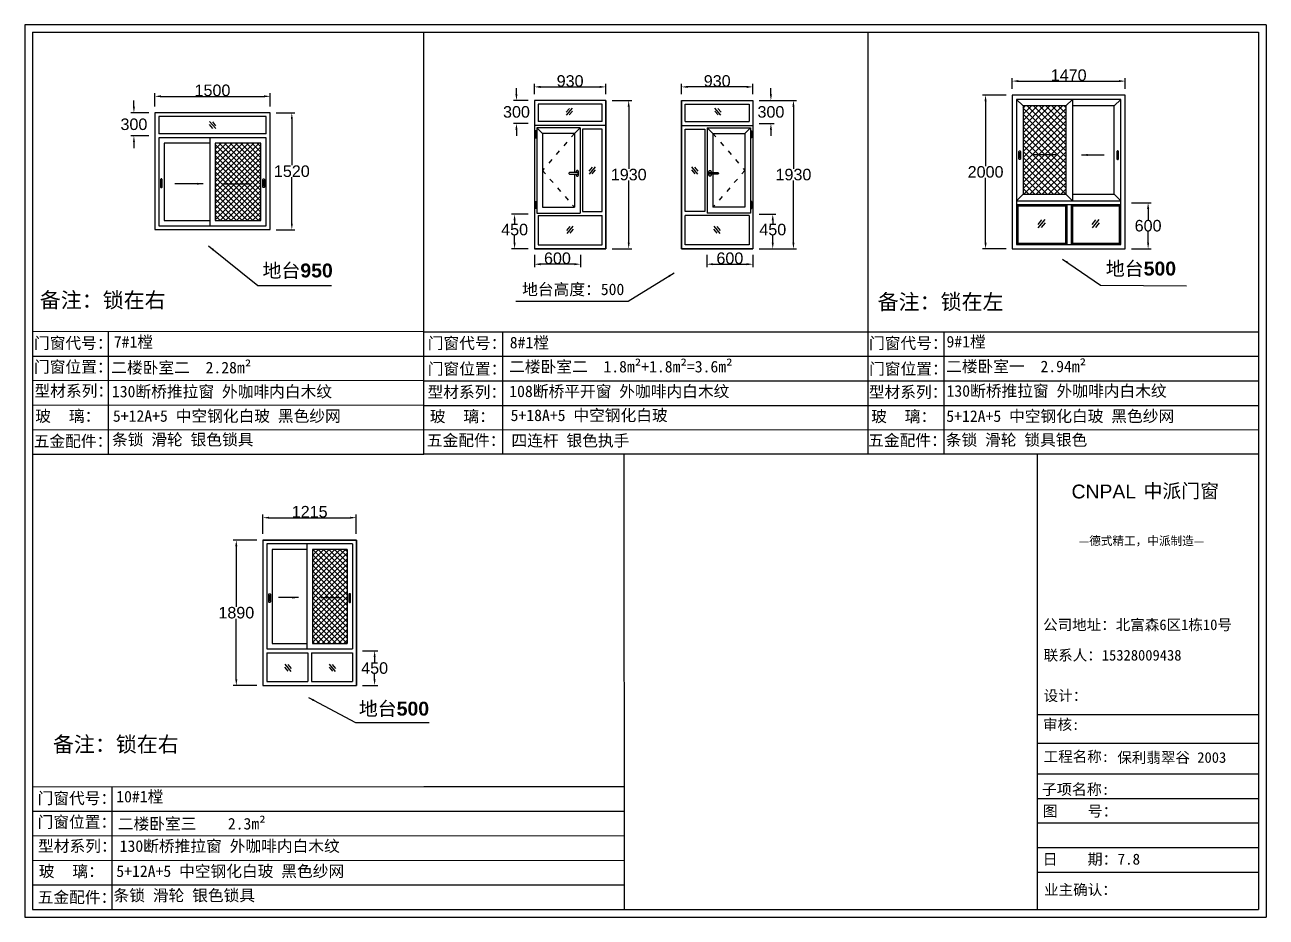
# Model space of a CAD drawing. Header units: inches. Extents: x -138455 to 599497, y -747149 to 13167.
# Drawn here: x 77636 to 93783, y -107202 to -95598 of the extents above; entities that cross this region are included whole.
import ezdxf

# ---------------------------------------------------------------- set-up
doc = ezdxf.new("R2010")
doc.units = ezdxf.units.IN
doc.header["$MEASUREMENT"] = 0
doc.header["$PDMODE"] = 35
doc.header["$PDSIZE"] = -3
doc.linetypes.add('ACAD_ISO03W100', pattern=[30, 12, -18])
doc.layers.add('0 @ 1', color=7, linetype='Continuous')
doc.styles.add('Annotative', font='arialbd.ttf')
doc.styles.add('MtXpl_', font='')
doc.styles.get("Standard").update_dxf_attribs({"font": 'arial.ttf'})
doc.styles.get('MtXpl_').set_extended_font_data('SimSun')
doc.dimstyles.get("Standard").update_dxf_attribs({"dimtxt": 80, "dimasz": 70, "dimexe": 40, "dimexo": 80, "dimgap": 0, "dimtad": 1, "dimtih": 1, "dimtoh": 1, "dimdec": 0, "dimzin": 0, "dimdsep": 46, "dimtxsty": 'Standard', "dimcen": 0.09, "dimadec": 0, "dimazin": 0, "dimtfac": 1, "dimtdec": 0, "dimtofl": 0, "dimtmove": 0, "dimatfit": 3, "dimfxl": 0, "dimtolj": 1, "dimtzin": 0, "dimarcsym": 0})

# ---------------------------------------------------------------- blocks, each defined once
blk = doc.blocks.new('123z')
at = {"color": 0}
for points in [[(94078, 52755), (94078, 52755, 0.414214), (94088, 52765), (94088, 52845, 0.414214), (94078, 52855), (94078, 52855, 0.414214), (94068, 52845), (94068, 52765, 0.414214)], [(94078, 52775), (94078, 52775, 0.414214), (94083, 52780), (94083, 52830, 0.414214), (94078, 52835), (94078, 52835, 0.414214), (94073, 52830), (94073, 52780, 0.414214)]]:
    blk.add_lwpolyline(points, format="xyb", close=True, dxfattribs=at)
blk = doc.blocks.new('123as')
at = {"color": 0}
for p, q in [((90189, 51387), (90252, 51462)), ((90194, 51330), (90312, 51470)), ((90251, 51335), (90314, 51410))]:
    blk.add_line(p, q, dxfattribs=at)
blk = doc.blocks.new('*D1114')
at = {"color": 0, "lineweight": -2, "transparency": 16777216}
for p, q in [((79327, -96662), (79327, -96488)), ((79407, -96528), (80747, -96528)), ((80827, -96662), (80827, -96488))]:
    blk.add_line(p, q, dxfattribs=at)
at = {"color": 0, "transparency": 16777216}
for points in [[(79407, -96514), (79407, -96541), (79327, -96528)], [(80747, -96514), (80747, -96541), (80827, -96528)]]:
    blk.add_solid(points, dxfattribs=at)
at = {"layer": 'Defpoints', "color": 0, "transparency": 16777216}
for p in [(80827, -96528), (79327, -96742), (80827, -96742)]:
    blk.add_point(p, dxfattribs=at)
at = {"color": 0, "transparency": 16777216, "insert": (80077, -96451), "char_height": 150, "attachment_point": 5}
blk.add_mtext('\\A1;1500', dxfattribs=at)
blk = doc.blocks.new('*D1115')
at = {"color": 0, "lineweight": -2, "transparency": 16777216}
for p, q in [((80907, -96742), (81149, -96742)), ((81109, -96822), (81109, -97425)), ((81109, -98182), (81109, -97578)), ((80907, -98262), (81149, -98262))]:
    blk.add_line(p, q, dxfattribs=at)
at = {"color": 0, "transparency": 16777216}
for points in [[(81096, -96822), (81122, -96822), (81109, -96742)], [(81096, -98182), (81122, -98182), (81109, -98262)]]:
    blk.add_solid(points, dxfattribs=at)
at = {"layer": 'Defpoints', "color": 0, "transparency": 16777216}
for p in [(80827, -96742), (80827, -98262), (81109, -98262)]:
    blk.add_point(p, dxfattribs=at)
at = {"color": 0, "transparency": 16777216, "insert": (81109, -97502), "char_height": 150, "attachment_point": 5}
blk.add_mtext('\\A1;1520', dxfattribs=at)
blk = doc.blocks.new('*D1106')
at = {"color": 0, "lineweight": -2, "transparency": 16777216}
for p, q in [((79055, -96662), (79055, -96582)), ((79247, -96742), (79015, -96742)), ((79247, -97042), (79015, -97042)), ((79055, -97122), (79055, -97202))]:
    blk.add_line(p, q, dxfattribs=at)
at = {"color": 0, "transparency": 16777216}
for points in [[(79042, -96662), (79068, -96662), (79055, -96742)], [(79042, -97122), (79068, -97122), (79055, -97042)]]:
    blk.add_solid(points, dxfattribs=at)
at = {"layer": 'Defpoints', "color": 0, "transparency": 16777216}
for p in [(79055, -96742), (79327, -96742), (79327, -97042)]:
    blk.add_point(p, dxfattribs=at)
at = {"color": 0, "transparency": 16777216, "insert": (79055, -96892), "char_height": 150, "attachment_point": 5}
blk.add_mtext('\\A1;300', dxfattribs=at)
blk = doc.blocks.new('*D1116')
at = {"color": 0, "lineweight": -2, "transparency": 16777216}
for p, q in [((92029, -97911), (92287, -97911)), ((92247, -97991), (92247, -98135)), ((92247, -98431), (92247, -98288)), ((92029, -98511), (92287, -98511))]:
    blk.add_line(p, q, dxfattribs=at)
at = {"color": 0, "transparency": 16777216}
for points in [[(92234, -97991), (92261, -97991), (92247, -97911)], [(92234, -98431), (92261, -98431), (92247, -98511)]]:
    blk.add_solid(points, dxfattribs=at)
at = {"layer": 'Defpoints', "color": 0, "transparency": 16777216}
for p in [(91949, -97911), (91949, -98511), (92247, -98511)]:
    blk.add_point(p, dxfattribs=at)
at = {"color": 0, "transparency": 16777216, "insert": (92247, -98211), "char_height": 150, "attachment_point": 5}
blk.add_mtext('\\A1;600', dxfattribs=at)
blk = doc.blocks.new('*D1117')
at = {"color": 0, "lineweight": -2, "transparency": 16777216}
for p, q in [((90479, -96431), (90479, -96290)), ((90559, -96330), (91869, -96330)), ((91949, -96431), (91949, -96290))]:
    blk.add_line(p, q, dxfattribs=at)
at = {"color": 0, "transparency": 16777216}
for points in [[(90559, -96316), (90559, -96343), (90479, -96330)], [(91869, -96316), (91869, -96343), (91949, -96330)]]:
    blk.add_solid(points, dxfattribs=at)
at = {"layer": 'Defpoints', "color": 0, "transparency": 16777216}
for p in [(91949, -96330), (90479, -96511), (91949, -96511)]:
    blk.add_point(p, dxfattribs=at)
at = {"color": 0, "transparency": 16777216, "insert": (91214, -96253), "char_height": 150, "attachment_point": 5}
blk.add_mtext('\\A1;1470', dxfattribs=at)
blk = doc.blocks.new('*D1118')
at = {"color": 0, "lineweight": -2, "transparency": 16777216}
for p, q in [((90399, -96511), (90093, -96511)), ((90133, -96591), (90133, -97435)), ((90133, -98431), (90133, -97588)), ((90399, -98511), (90093, -98511))]:
    blk.add_line(p, q, dxfattribs=at)
at = {"color": 0, "transparency": 16777216}
for points in [[(90119, -96591), (90146, -96591), (90133, -96511)], [(90119, -98431), (90146, -98431), (90133, -98511)]]:
    blk.add_solid(points, dxfattribs=at)
at = {"layer": 'Defpoints', "color": 0, "transparency": 16777216}
for p in [(90479, -96511), (90133, -98511), (90479, -98511)]:
    blk.add_point(p, dxfattribs=at)
at = {"color": 0, "transparency": 16777216, "insert": (90133, -97511), "char_height": 150, "attachment_point": 5}
blk.add_mtext('\\A1;2000', dxfattribs=at)
blk = doc.blocks.new('dzcs')
blk.add_lwpolyline([(142096, -3328), (142196, -3328, 0.414214), (142206, -3318), (142206, -3318, 0.414214), (142196, -3308), (142096, -3308, 0.414214), (142086, -3318), (142086, -3318, 0.414214)], format="xyb", close=True)
blk.add_lwpolyline([(142182, -3328), (142182, -3342, 0.414214), (142196, -3355), (142196, -3355, 0.414214), (142209, -3342), (142209, -3294, 0.414214), (142196, -3280), (142196, -3280, 0.414214), (142182, -3294), (142182, -3308)], format="xyb")
blk = doc.blocks.new('*D1107')
at = {"color": 0, "lineweight": -2, "transparency": 16777216}
for p, q in [((84264, -98591), (84264, -98751)), ((84864, -98591), (84864, -98751)), ((84784, -98711), (84344, -98711))]:
    blk.add_line(p, q, dxfattribs=at)
at = {"color": 0, "transparency": 16777216}
for points in [[(84344, -98697), (84344, -98724), (84264, -98711)], [(84784, -98697), (84784, -98724), (84864, -98711)]]:
    blk.add_solid(points, dxfattribs=at)
at = {"layer": 'Defpoints', "color": 0, "transparency": 16777216}
for p in [(84264, -98511), (84864, -98511), (84264, -98711)]:
    blk.add_point(p, dxfattribs=at)
at = {"color": 0, "transparency": 16777216, "insert": (84564, -98634), "char_height": 150, "attachment_point": 5}
blk.add_mtext('\\A1;600', dxfattribs=at)
blk = doc.blocks.new('23zdsa')
for p, q in [((141281, -2940), (141266, -2940)), ((141266, -2940), (141266, -3030)), ((141281, -2960), (141266, -2960)), ((141281, -2965), (141266, -2965)), ((141266, -3005), (141281, -3005)), ((141266, -3010), (141281, -3010)), ((141266, -3030), (141281, -3030)), ((141281, -3030), (141281, -2940))]:
    blk.add_line(p, q)
blk = doc.blocks.new('*D1108')
at = {"color": 0, "lineweight": -2, "transparency": 16777216}
for p, q in [((84184, -98061), (83967, -98061)), ((84007, -98141), (84007, -98184)), ((84007, -98431), (84007, -98337)), ((84184, -98511), (83967, -98511))]:
    blk.add_line(p, q, dxfattribs=at)
at = {"color": 0, "transparency": 16777216}
for points in [[(83993, -98141), (84020, -98141), (84007, -98061)], [(83993, -98431), (84020, -98431), (84007, -98511)]]:
    blk.add_solid(points, dxfattribs=at)
at = {"layer": 'Defpoints', "color": 0, "transparency": 16777216}
for p in [(84264, -98061), (84007, -98511), (84264, -98511)]:
    blk.add_point(p, dxfattribs=at)
at = {"color": 0, "transparency": 16777216, "insert": (84007, -98261), "char_height": 150, "attachment_point": 5}
blk.add_mtext('\\A1;450', dxfattribs=at)
blk = doc.blocks.new('*D1119')
at = {"color": 0, "lineweight": -2, "transparency": 16777216}
for p, q in [((85274, -96581), (85531, -96581)), ((85491, -96661), (85491, -97469)), ((85491, -98431), (85491, -97622)), ((85274, -98511), (85531, -98511))]:
    blk.add_line(p, q, dxfattribs=at)
at = {"color": 0, "transparency": 16777216}
for points in [[(85478, -96661), (85504, -96661), (85491, -96581)], [(85478, -98431), (85504, -98431), (85491, -98511)]]:
    blk.add_solid(points, dxfattribs=at)
at = {"layer": 'Defpoints', "color": 0, "transparency": 16777216}
for p in [(85194, -96581), (85194, -98511), (85491, -98511)]:
    blk.add_point(p, dxfattribs=at)
at = {"color": 0, "transparency": 16777216, "insert": (85491, -97546), "char_height": 150, "attachment_point": 5}
blk.add_mtext('\\A1;1930', dxfattribs=at)
blk = doc.blocks.new('*D1120')
at = {"color": 0, "lineweight": -2, "transparency": 16777216}
for p, q in [((84264, -96501), (84264, -96365)), ((85194, -96501), (85194, -96365)), ((84344, -96405), (85114, -96405))]:
    blk.add_line(p, q, dxfattribs=at)
at = {"color": 0, "transparency": 16777216}
for points in [[(84344, -96392), (84344, -96419), (84264, -96405)], [(85114, -96392), (85114, -96419), (85194, -96405)]]:
    blk.add_solid(points, dxfattribs=at)
at = {"layer": 'Defpoints', "color": 0, "transparency": 16777216}
for p in [(85194, -96405), (84264, -96581), (85194, -96581)]:
    blk.add_point(p, dxfattribs=at)
at = {"color": 0, "transparency": 16777216, "insert": (84729, -96329), "char_height": 150, "attachment_point": 5}
blk.add_mtext('\\A1;930', dxfattribs=at)
blk = doc.blocks.new('*D1109')
at = {"color": 0, "lineweight": -2, "transparency": 16777216}
for p, q in [((84031, -96501), (84031, -96421)), ((84184, -96581), (83991, -96581)), ((84184, -96881), (83991, -96881)), ((84031, -96961), (84031, -97041))]:
    blk.add_line(p, q, dxfattribs=at)
at = {"color": 0, "transparency": 16777216}
for points in [[(84017, -96501), (84044, -96501), (84031, -96581)], [(84017, -96961), (84044, -96961), (84031, -96881)]]:
    blk.add_solid(points, dxfattribs=at)
at = {"layer": 'Defpoints', "color": 0, "transparency": 16777216}
for p in [(84264, -96581), (84031, -96881), (84264, -96881)]:
    blk.add_point(p, dxfattribs=at)
at = {"color": 0, "transparency": 16777216, "insert": (84031, -96731), "char_height": 150, "attachment_point": 5}
blk.add_mtext('\\A1;300', dxfattribs=at)
blk = doc.blocks.new('*D1110')
at = {"color": 0, "lineweight": -2, "transparency": 16777216}
for p, q in [((86507, -98591), (86507, -98751)), ((87107, -98591), (87107, -98751)), ((86587, -98711), (87027, -98711))]:
    blk.add_line(p, q, dxfattribs=at)
at = {"color": 0, "transparency": 16777216}
for points in [[(86587, -98697), (86587, -98724), (86507, -98711)], [(87027, -98697), (87027, -98724), (87107, -98711)]]:
    blk.add_solid(points, dxfattribs=at)
at = {"layer": 'Defpoints', "color": 0, "transparency": 16777216}
for p in [(86507, -98511), (87107, -98511), (87107, -98711)]:
    blk.add_point(p, dxfattribs=at)
at = {"color": 0, "transparency": 16777216, "insert": (86807, -98634), "char_height": 150, "attachment_point": 5}
blk.add_mtext('\\A1;600', dxfattribs=at)
blk = doc.blocks.new('*D1111')
at = {"color": 0, "lineweight": -2, "transparency": 16777216}
for p, q in [((87187, -98061), (87405, -98061)), ((87365, -98141), (87365, -98184)), ((87365, -98431), (87365, -98337)), ((87187, -98511), (87405, -98511))]:
    blk.add_line(p, q, dxfattribs=at)
at = {"color": 0, "transparency": 16777216}
for points in [[(87351, -98141), (87378, -98141), (87365, -98061)], [(87351, -98431), (87378, -98431), (87365, -98511)]]:
    blk.add_solid(points, dxfattribs=at)
at = {"layer": 'Defpoints', "color": 0, "transparency": 16777216}
for p in [(87107, -98061), (87107, -98511), (87365, -98511)]:
    blk.add_point(p, dxfattribs=at)
at = {"color": 0, "transparency": 16777216, "insert": (87365, -98261), "char_height": 150, "attachment_point": 5}
blk.add_mtext('\\A1;450', dxfattribs=at)
blk = doc.blocks.new('*D1112')
at = {"color": 0, "lineweight": -2, "transparency": 16777216}
for p, q in [((87187, -96581), (87674, -96581)), ((87634, -96661), (87634, -97469)), ((87634, -98431), (87634, -97622)), ((87187, -98511), (87674, -98511))]:
    blk.add_line(p, q, dxfattribs=at)
at = {"color": 0, "transparency": 16777216}
for points in [[(87620, -96661), (87647, -96661), (87634, -96581)], [(87620, -98431), (87647, -98431), (87634, -98511)]]:
    blk.add_solid(points, dxfattribs=at)
at = {"layer": 'Defpoints', "color": 0, "transparency": 16777216}
for p in [(87107, -96581), (87107, -98511), (87634, -98511)]:
    blk.add_point(p, dxfattribs=at)
at = {"color": 0, "transparency": 16777216, "insert": (87634, -97546), "char_height": 150, "attachment_point": 5}
blk.add_mtext('\\A1;1930', dxfattribs=at)
blk = doc.blocks.new('*D1121')
at = {"color": 0, "lineweight": -2, "transparency": 16777216}
for p, q in [((86177, -96501), (86177, -96365)), ((87107, -96501), (87107, -96365)), ((87027, -96405), (86257, -96405))]:
    blk.add_line(p, q, dxfattribs=at)
at = {"color": 0, "transparency": 16777216}
for points in [[(86257, -96392), (86257, -96419), (86177, -96405)], [(87027, -96392), (87027, -96419), (87107, -96405)]]:
    blk.add_solid(points, dxfattribs=at)
at = {"layer": 'Defpoints', "color": 0, "transparency": 16777216}
for p in [(86177, -96405), (86177, -96581), (87107, -96581)]:
    blk.add_point(p, dxfattribs=at)
at = {"color": 0, "transparency": 16777216, "insert": (86642, -96329), "char_height": 150, "attachment_point": 5}
blk.add_mtext('\\A1;930', dxfattribs=at)
blk = doc.blocks.new('*D1113')
at = {"color": 0, "lineweight": -2, "transparency": 16777216}
for p, q in [((87341, -96501), (87341, -96421)), ((87187, -96581), (87381, -96581)), ((87187, -96881), (87381, -96881)), ((87341, -96961), (87341, -97041))]:
    blk.add_line(p, q, dxfattribs=at)
at = {"color": 0, "transparency": 16777216}
for points in [[(87327, -96501), (87354, -96501), (87341, -96581)], [(87327, -96961), (87354, -96961), (87341, -96881)]]:
    blk.add_solid(points, dxfattribs=at)
at = {"layer": 'Defpoints', "color": 0, "transparency": 16777216}
for p in [(87107, -96581), (87107, -96881), (87341, -96881)]:
    blk.add_point(p, dxfattribs=at)
at = {"color": 0, "transparency": 16777216, "insert": (87341, -96731), "char_height": 150, "attachment_point": 5}
blk.add_mtext('\\A1;300', dxfattribs=at)
blk = doc.blocks.new('*D1122')
at = {"color": 0, "lineweight": -2, "transparency": 16777216}
for p, q in [((80733, -102218), (80733, -101967)), ((80813, -102007), (81868, -102007)), ((81948, -102218), (81948, -101967))]:
    blk.add_line(p, q, dxfattribs=at)
at = {"color": 0, "transparency": 16777216}
for points in [[(80813, -101994), (80813, -102020), (80733, -102007)], [(81868, -101994), (81868, -102020), (81948, -102007)]]:
    blk.add_solid(points, dxfattribs=at)
at = {"layer": 'Defpoints', "color": 0, "transparency": 16777216}
for p in [(81948, -102007), (80733, -102298), (81948, -102298)]:
    blk.add_point(p, dxfattribs=at)
at = {"color": 0, "transparency": 16777216, "insert": (81341, -101930), "char_height": 150, "attachment_point": 5}
blk.add_mtext('\\A1;1215', dxfattribs=at)
blk = doc.blocks.new('*D1123')
at = {"color": 0, "lineweight": -2, "transparency": 16777216}
for p, q in [((80653, -102298), (80347, -102298)), ((80387, -102378), (80387, -103167)), ((80387, -104108), (80387, -103320)), ((80653, -104188), (80347, -104188))]:
    blk.add_line(p, q, dxfattribs=at)
at = {"color": 0, "transparency": 16777216}
for points in [[(80373, -102378), (80400, -102378), (80387, -102298)], [(80373, -104108), (80400, -104108), (80387, -104188)]]:
    blk.add_solid(points, dxfattribs=at)
at = {"layer": 'Defpoints', "color": 0, "transparency": 16777216}
for p in [(80733, -102298), (80387, -104188), (80733, -104188)]:
    blk.add_point(p, dxfattribs=at)
at = {"color": 0, "transparency": 16777216, "insert": (80387, -103243), "char_height": 150, "attachment_point": 5}
blk.add_mtext('\\A1;1890', dxfattribs=at)
blk = doc.blocks.new('*D1124')
at = {"color": 0, "lineweight": -2, "transparency": 16777216}
for p, q in [((82028, -103738), (82226, -103738)), ((82186, -103818), (82186, -103887)), ((82186, -104108), (82186, -104040)), ((82028, -104188), (82226, -104188))]:
    blk.add_line(p, q, dxfattribs=at)
at = {"color": 0, "transparency": 16777216}
for points in [[(82173, -103818), (82199, -103818), (82186, -103738)], [(82173, -104108), (82199, -104108), (82186, -104188)]]:
    blk.add_solid(points, dxfattribs=at)
at = {"layer": 'Defpoints', "color": 0, "transparency": 16777216}
for p in [(81948, -103738), (81948, -104188), (82186, -104188)]:
    blk.add_point(p, dxfattribs=at)
at = {"color": 0, "transparency": 16777216, "insert": (82186, -103963), "char_height": 150, "attachment_point": 5}
blk.add_mtext('\\A1;450', dxfattribs=at)

msp = doc.modelspace()

# ---------------------------------------------------------------- hatches: boundary and pattern name
h = msp.add_hatch()
h.set_pattern_fill('ANSI37', color=256, scale=455.384615)
h.set_pattern_definition([(45, (-96463.95, -76797.176), (-40.250694, 40.250694), []), (135, (-96463.95, -76797.176), (-40.250694, -40.250694), [])])
h.paths.add_polyline_path([(91176.4, -96653.4), (90621.4, -96653.4), (90621.4, -97800.7), (91176.4, -97800.7)])
h = msp.add_hatch()
h.set_pattern_fill('ANSI37', color=256, scale=400)
h.set_pattern_definition([(45, (-80442.31, 4426.025), (-35.355339, 35.355339), []), (135, (-80442.31, 4426.025), (-35.355339, -35.355339), [])])
h.paths.add_polyline_path([(80112.1, -97136.5), (80707.1, -97136.5), (80707.1, -98141.5), (80112.1, -98141.5)])
h = msp.add_hatch()
h.set_pattern_fill('ANSI37', color=256, scale=400)
h.set_pattern_definition([(45, (-76514.6, -1445.893), (-35.355339, 35.355339), []), (135, (-76514.6, -1445.893), (-35.355339, -35.355339), [])])
h.paths.add_polyline_path([(81375.8, -103643.5), (81828.3, -103643.5), (81828.3, -102418.5), (81375.8, -102418.5)])

# ---------------------------------------------------------------- linework, layer by layer
for p, q in [((77636, -95598.1), (77636, -107201.5)), ((93782.8, -95598.1), (77636, -95598.1)), ((77734.6, -95694.8), (93683.2, -95695)), ((77734.6, -95694.8), (77734.9, -101182.3)), ((82826, -101180.9), (82826.2, -95694.8)), ((88605.9, -101181.4), (88606.1, -95694.9)), ((93683.2, -95695), (93683.2, -107100.4)), ((93782.8, -95598.1), (93782.8, -107200.4)), ((91949.1, -96511.1), (90479.1, -96511.1)), ((90479.1, -96511.1), (90479.1, -98511.1)), ((91949.1, -98511.1), (91949.1, -96511.1)), ((85194, -96580.8), (84264, -96580.8)), ((84264, -96580.8), (84264, -98510.8)), ((85144, -96630.8), (84314, -96630.8)), ((84314, -96630.8), (84314, -96855.8)), ((85144, -96855.8), (85144, -96630.8)), ((85194, -98510.8), (85194, -96580.8)), ((85194, -96580.8), (85194, -98510.8)), ((86177.1, -98510.8), (86177.1, -96580.8)), ((86177.1, -96580.8), (87107.1, -96580.8)), ((86177.1, -96580.8), (86177.1, -98510.8)), ((86227.1, -96855.8), (86227.1, -96630.8)), ((86227.1, -96630.8), (87057.1, -96630.8)), ((87057.1, -96630.8), (87057.1, -96855.8)), ((87107.1, -96580.8), (87107.1, -98510.8)), ((91892.2, -96568), (90536, -96568)), ((90536, -96568), (90536, -98454.2)), ((90621.4, -96653.4), (90536, -96568)), ((91176.4, -96653.4), (90621.4, -96653.4)), ((90621.4, -96653.4), (90621.4, -97800.7)), ((91176.4, -96653.4), (91261.8, -96568)), ((91176.4, -96653.4), (91176.4, -97800.7)), ((91261.8, -96568), (91261.8, -97886.1)), ((91806.8, -96653.4), (91261.8, -96653.4)), ((91806.8, -96653.4), (91892.2, -96568)), ((91806.8, -97800.7), (91806.8, -96653.4)), ((91892.2, -98454.2), (91892.2, -96568)), ((80827.1, -96741.5), (79327.1, -96741.5)), ((79327.1, -96741.5), (79327.1, -98261.5)), ((80827.1, -98261.5), (80827.1, -96741.5)), ((85144, -96855.8), (84314, -96855.8)), ((86227.1, -96855.8), (87057.1, -96855.8)), ((80777.1, -97016.5), (79377.1, -97016.5)), ((85194, -96905.8), (84264, -96905.8)), ((84859, -96935.8), (84294, -96935.8)), ((84294, -96935.8), (84294, -98045.8)), ((84784, -97010.8), (84369, -97010.8)), ((84369, -97010.8), (84369, -97970.8)), ((84784, -97010.8), (84859, -96935.8)), ((84784, -97010.8), (84784, -97519)), ((84859, -96935.8), (84859, -98045.8)), ((85144, -96955.8), (84889, -96955.8)), ((84889, -96955.8), (84889, -98025.8)), ((85144, -98025.8), (85144, -96955.8)), ((86177.1, -96905.8), (87107.1, -96905.8)), ((86227.1, -98025.8), (86227.1, -96955.8)), ((86227.1, -96955.8), (86482.1, -96955.8)), ((86482.1, -96955.8), (86482.1, -98025.8)), ((86512.1, -96935.8), (87077.1, -96935.8)), ((86512.1, -96935.8), (86512.1, -98045.8)), ((86587.1, -97010.8), (86512.1, -96935.8)), ((86587.1, -97010.8), (87002.1, -97010.8)), ((86587.1, -97010.8), (86587.1, -97519)), ((87002.1, -97010.8), (87002.1, -97970.8)), ((87077.1, -96935.8), (87077.1, -98045.8)), ((80777.1, -97066.5), (79377.1, -97066.5)), ((80042.1, -97136.5), (79447.1, -97136.5)), ((79447.1, -97136.5), (79447.1, -98141.5)), ((80042.1, -97066.5), (80042.1, -98211.5)), ((80112.1, -97136.5), (80112.1, -98141.5)), ((80707.1, -97136.5), (80112.1, -97136.5)), ((80707.1, -98141.5), (80707.1, -97136.5)), ((84784, -97539), (84784, -97970.8)), ((86587.1, -97539), (86587.1, -97970.8)), ((90536, -97886.1), (90621.4, -97800.7)), ((90621.4, -97800.7), (91176.4, -97800.7)), ((91176.4, -97800.7), (91261.8, -97886.1)), ((91261.8, -97800.7), (91806.8, -97800.7)), ((91806.8, -97800.7), (91892.2, -97886.1)), ((91892.2, -97911.1), (91892.2, -97848.8)), ((84369, -97970.8), (84784, -97970.8)), ((87002.1, -97970.8), (86587.1, -97970.8)), ((90536, -97886.1), (91892.2, -97886.1)), ((90536, -97886.1), (91892.2, -97886.1)), ((90536, -97936.1), (91892.2, -97936.1)), ((90553.1, -97953.2), (90536, -97936.1)), ((90553.1, -97953.2), (90553.1, -98437.1)), ((90553.1, -97953.2), (91173.5, -97953.2)), ((91173.5, -97953.2), (91190.6, -97936.1)), ((91173.5, -97953.2), (91173.5, -98437.1)), ((91190.6, -97936.1), (91190.6, -98454.2)), ((91247.5, -97936.1), (91247.5, -98454.2)), ((91264.6, -97953.2), (91247.5, -97936.1)), ((91264.6, -97953.2), (91875.1, -97953.2)), ((91264.6, -97953.2), (91264.6, -98437.1)), ((91875.1, -97953.2), (91892.2, -97936.1)), ((91875.1, -98437.1), (91875.1, -97953.2)), ((79447.1, -98141.5), (80042.1, -98141.5)), ((80112.1, -98141.5), (80707.1, -98141.5)), ((84294, -98045.8), (84859, -98045.8)), ((84314, -98075.8), (85144, -98075.8)), ((84314, -98075.8), (84314, -98460.8)), ((84889, -98025.8), (85144, -98025.8)), ((85144, -98460.8), (85144, -98075.8)), ((85144, -98460.8), (85144, -98115.8)), ((86482.1, -98025.8), (86227.1, -98025.8)), ((87057.1, -98075.8), (86227.1, -98075.8)), ((86227.1, -98460.8), (86227.1, -98075.8)), ((86227.1, -98460.8), (86227.1, -98115.8)), ((87077.1, -98045.8), (86512.1, -98045.8)), ((87057.1, -98075.8), (87057.1, -98460.8)), ((79327.1, -98261.5), (80827.1, -98261.5)), ((84314, -98460.8), (85144, -98460.8)), ((87057.1, -98460.8), (86227.1, -98460.8)), ((90536, -98454.2), (91892.2, -98454.2)), ((90553.1, -98437.1), (91173.5, -98437.1)), ((91264.6, -98437.1), (91875.1, -98437.1)), ((84264, -98510.8), (85194, -98510.8)), ((85194, -98510.8), (84264, -98510.8)), ((87107.1, -98510.8), (86177.1, -98510.8)), ((86177.1, -98510.8), (87107.1, -98510.8)), ((90479.1, -98511.1), (91949.1, -98511.1)), ((77734.8, -99585), (82825, -99583.3)), ((78718.7, -99584.7), (78719.2, -101185.9)), ((82821.3, -99588.6), (93683.2, -99588.6)), ((83850.9, -99588.6), (83851.3, -101178.6)), ((89591, -99588.6), (89591.4, -101178.6)), ((77734.8, -99905.7), (82825.2, -99905.5)), ((82821.3, -99907.9), (93683.2, -99907.7)), ((82821.3, -99908), (87053, -99907.8)), ((77734.8, -100222.4), (82825.4, -100219.2)), ((82821.3, -100227.4), (87056.8, -100227.2)), ((82825.7, -100228.4), (93683.2, -100227)), ((77734.8, -100543.1), (82825.6, -100541.3)), ((82821.3, -100546.8), (87053.5, -100546.7)), ((82836.4, -100547.9), (93683.2, -100546.5)), ((77734.9, -100862.9), (82825.8, -100861.5)), ((82821.3, -100863.1), (93683.2, -100862.1)), ((77733.8, -101182.3), (77736, -107101.5)), ((77734.9, -101182.3), (82826, -101180.9)), ((93683.2, -101181.5), (82821.3, -101181.3)), ((85426.8, -101181.6), (85430.9, -107100.4)), ((90809, -107100.6), (90809.1, -101181.4)), ((80733.3, -102298.5), (81948.3, -102298.5)), ((81948.3, -102298.5), (80733.3, -102298.5)), ((80733.3, -102298.5), (80733.3, -104188.5)), ((81898.3, -102348.5), (80783.3, -102348.5)), ((80783.3, -102348.5), (80783.3, -103713.5)), ((81305.8, -102348.5), (81305.8, -103713.5)), ((81898.3, -102348.5), (81898.3, -103713.5)), ((81948.3, -104188.5), (81948.3, -102298.5)), ((81948.3, -102298.5), (81948.3, -104188.5)), ((81305.8, -102418.5), (80853.3, -102418.5)), ((80853.3, -102418.5), (80853.3, -103643.5)), ((81828.3, -102418.5), (81375.8, -102418.5)), ((81375.8, -102418.5), (81375.8, -103643.5)), ((81828.3, -102418.5), (81828.3, -103643.5)), ((80853.3, -103643.5), (81305.8, -103643.5)), ((81375.8, -103643.5), (81828.3, -103643.5)), ((80783.3, -103713.5), (81898.3, -103713.5)), ((80783.3, -103763.5), (81315.8, -103763.5)), ((80783.3, -103763.5), (80783.3, -104138.5)), ((81315.8, -103763.5), (81315.8, -104138.5)), ((81365.8, -103763.5), (81898.3, -103763.5)), ((81365.8, -103763.5), (81365.8, -104138.5)), ((81898.3, -103763.5), (81898.3, -104138.5)), ((80783.3, -104138.5), (81315.8, -104138.5)), ((81365.8, -104138.5), (81898.3, -104138.5)), ((80733.3, -104188.5), (81948.3, -104188.5)), ((90809, -104567.8), (93683.2, -104567.8)), ((90809, -104939), (93683.2, -104939)), ((90809, -105338.1), (93683.2, -105337.4)), ((77735.5, -105505.9), (82824.4, -105504.5)), ((78765.6, -105504.5), (78766, -107094.5)), ((82824.4, -105504.5), (85429.8, -105503.8)), ((90809, -105659.4), (93683.2, -105659.4)), ((77736, -105823.9), (85430, -105823.9)), ((90809, -105976.2), (93683.2, -105975.6)), ((77736, -106143.3), (85430.3, -106141.7)), ((90809, -106296.1), (93683.2, -106295.6)), ((77736, -106462.7), (85430.5, -106461.4)), ((90809, -106615.7), (93683.2, -106615.3)), ((77736, -106782.1), (85430.7, -106780.9)), ((77636, -107201.5), (93782.8, -107200.4)), ((77736, -107101.5), (93683.2, -107100.4))]:
    msp.add_line(p, q)
for points in [[(80777.1, -97016.5), (80777.1, -96791.5), (79377.1, -96791.5), (79377.1, -97016.5)], [(84369, -97010.8), (84294, -96935.8)], [(87002.1, -97010.8), (87077.1, -96935.8)], [(79377.1, -97066.5), (79377.1, -98211.5), (80777.1, -98211.5), (80777.1, -97066.5)], [(90553.1, -98437.1), (90536, -98454.2)], [(91190.6, -98454.2), (91173.5, -98437.1)], [(91264.6, -98437.1), (91247.5, -98454.2)], [(91875.1, -98437.1), (91892.2, -98454.2)]]:
    msp.add_lwpolyline(points)
at = {"linetype": 'ACAD_ISO03W100', "ltscale": 5}
for points in [[(84784, -97010.8), (84369, -97490.8), (84784, -97970.8)], [(86587.1, -97010.8), (87002.1, -97490.8), (86587.1, -97970.8)]]:
    msp.add_lwpolyline(points, dxfattribs=at)

# ---------------------------------------------------------------- block references
for name, p, xscale, yscale, zscale in [('123as', (24389.6, -131085.4), 0.6684526412304121, 0.6684526412304121, 0.6684526412304121), ('123as', (146981.6, -131085.4), -0.6684526412304121, 0.6684526412304121, 0.6684526412304121), ('123as', (140409.4, -131259.9), -0.6684526412304121, 0.6684526412304121, 0.6684526412304121), ('123z', (197681.2, -157409.4), -1.138461538461538, 1.138461538461538, 1.138461538461538), ('123z', (-15253, -157409.4), 1.138461538461538, 1.138461538461538, 1.138461538461538), ('123as', (24689.3, -131849.5), 0.6684526412304121, 0.6684526412304121, 0.6684526412304121), ('123as', (146681.9, -131849.5), -0.6684526412304121, 0.6684526412304121, 0.6684526412304121), ('123z', (-27692.2, -157774.4), 1.138461538461538, 1.138461538461538, 1.138461538461538), ('123z', (187846.5, -157774.4), -1.138461538461538, 1.138461538461538, 1.138461538461538), ('123as', (22180.7, -137298.2), 0.7610076223238538, 0.7610076223238538, 0.7610076223238538), ('123as', (22883.8, -137298.2), 0.7610076223238538, 0.7610076223238538, 0.7610076223238538), ('123as', (24400.9, -132621.3), 0.6684526412304121, 0.6684526412304121, 0.6684526412304121), ('123as', (146970.2, -132621.3), -0.6684526412304121, 0.6684526412304121, 0.6684526412304121), ('123z', (187923.6, -163169.1), -1.138461538461538, 1.138461538461538, 1.138461538461538), ('123z', (-25242, -163169.1), 1.138461538461538, 1.138461538461538, 1.138461538461538), ('123as', (141389.7, -138317.7), -0.6684526412304121, 0.6684526412304121, 0.6684526412304121), ('123as', (141969, -138317.7), -0.6684526412304121, 0.6684526412304121, 0.6684526412304121)]:
    msp.add_blockref(name, p, dxfattribs=dict(xscale=xscale, yscale=yscale, zscale=zscale))
at = {"rotation": 180}
msp.add_blockref('23zdsa', (225559.7, -100006.7), dxfattribs=at)
at = {"xscale": -1, "rotation": 180}
msp.add_blockref('23zdsa', (-54188.5, -100006.7), dxfattribs=at)
for name, p in [('dzcs', (-57372.5, -94211.2)), ('23zdsa', (-54188.5, -94955.5))]:
    msp.add_blockref(name, p)
at = {"xscale": -1}
for name, p in [('dzcs', (228743.7, -94211.2)), ('23zdsa', (225559.7, -94955.5))]:
    msp.add_blockref(name, p, dxfattribs=at)

# ---------------------------------------------------------------- texts
at = {"style": 'MtXpl_'}
for s, height, p in [('中派门窗', 180.15, (92186.8, -101749.3)), ('—德式精工，中派制造—', 110.86, (91345.7, -102364)), ('公司地址：北富森6区1栋10号', 138.575, (90881.2, -103468.5)), ('联系人：15328009438', 138.575, (90888.7, -103864.6)), ('设计：', 138.57, (90888.9, -104390.5)), ('审核:', 138.57, (90880, -104766.2)), ('工程名称:', 138.57, (90888.3, -105182.4)), ('保利翡翠谷 2003', 138.57, (91847, -105194.3)), ('子项名称:', 143.2, (90864.2, -105610.5)), ('图    号：', 143.2, (90874.5, -105893.1)), ('日    期：7.8', 143.2, (90875, -106518.8)), ('业主确认：', 138.57, (90894.2, -106913.8))]:
    msp.add_text(s, height=height, dxfattribs=at).set_placement(p)
msp.add_text('CNPAL', height=180.15).set_placement((91251.4, -101756.7))
at = {"layer": '0 @ 1', "style": 'Annotative'}
for s, p in [('门窗代号：', (77754.7, -99811.4)), ('门窗代号：', (82876.7, -99812.5)), ('门窗代号：', (88616.9, -99812.5)), ('门窗位置：', (77754.7, -100120.4)), ('门窗位置：', (82877.3, -100146.2)), ('门窗位置：', (88617.4, -100146.2)), ('型材系列：', (77761.1, -100432.6)), ('型材系列：', (82873.8, -100447.8)), ('型材系列：', (88614, -100447.8)), ('玻    璃：', (77771.5, -100759.9)), ('玻    璃：', (82904.1, -100763.5)), ('玻    璃：', (88644.8, -100763.3)), ('五金配件：', (77751.1, -101086)), ('五金配件：', (82864.9, -101075.2)), ('五金配件：', (88605.1, -101075.2)), ('门窗代号：', (77801.6, -105729.7)), ('门窗位置：', (77801.6, -106038.7)), ('型材系列：', (77807.9, -106350.9)), ('玻    璃：', (77817, -106679.4)), ('五金配件：', (77802.9, -107016.9))]:
    msp.add_text(s, height=150, dxfattribs=at).set_placement(p)
for s, width, heights, insert, char_height, attachment_point in [('{\\fSimSun|b1|i0|c134|p2;地台}500', 945.13, [0], (91696.5, -98677.1), 180.693, 1), ('{\\fSimSun|b1|i0|c134|p2;地台}950', 945.13, [0], (81641.4, -98701.9), 180.693, 3), ('{\\fSimSun|b1|i0|c134|p2;地台高度：500}', 1765.025, [0], (85433.8, -98962.3), 150, 3), ('{\\fSimSun|b1|i0|c134|p2;备注：锁在右}', 5972.399, [0], (77830.4, -99077.1), 200, 1), ('{\\fSimSun|b1|i0|c134|p2;备注：锁在左}', 5972.399, [0], (88729, -99100), 200, 1), ('{\\fSimSun|b1|i0|c134|p2;7#1樘}', 4396.385, [0], (78793.4, -99646.1), 150, 1), ('{\\fSimSun|b1|i0|c134|p2;9#1樘}', 4396.385, [0], (89624.4, -99642.8), 150, 1), ('{\\fSimSun|b1|i0|c134|p2;8#1樘}', 4396.385, [0], (83943.8, -99654.8), 150, 1), ('{\\fSimSun|b1|i0|c134|p2;二楼卧室二  2.28m²}', 4396.385, [0], (78759.9, -99980.3), 150, 1), ('{\\fSimSun|b1|i0|c134|p2;二楼卧室二  1.8m²+1.8m²=3.6m²}', 4396.385, [0], (83935, -99968), 150, 1), ('{\\fSimSun|b1|i0|c134|p2;二楼卧室一  2.94m²}', 4396.385, [0], (89619.6, -99964.8), 150, 1), ('{\\fSimSun|b1|i0|c134|p2;130断桥推拉窗 外咖啡内白木纹}', 4396.385, [0], (78768.5, -100291.7), 150, 1), ('\\pt2250;{\\fSimSun|b1|i0|c134|p2;108断桥平开窗 外咖啡内白木纹}', 4396.385, [0], (83937.4, -100288.6), 150, 1), ('{\\fSimSun|b1|i0|c134|p2;130断桥推拉窗 外咖啡内白木纹}', 4396.385, [0], (89625.2, -100283.6), 150, 1), ('{\\fSimSun|b1|i0|c134|p2;5+12A+5 中空钢化白玻 黑色纱网}', 5972.399, [0], (78781.7, -100609.3), 150, 1), ('{\\fSimSun|b1|i0|c134|p2;5+18A+5 中空钢化白玻 }', 5972.399, [0], (83954.7, -100600.2), 150, 1), ('{\\fSimSun|b1|i0|c134|p2;5+12A+5 中空钢化白玻 黑色纱网}', 5972.399, [0], (89622, -100611.4), 150, 1), ('{\\fSimSun|b1|i0|c134|p2;条锁 滑轮 银色锁具}', 4396.385, [0], (78769.6, -100916.2), 150, 1), ('{\\fSimSun|b1|i0|c134|p2;四连杆 银色执手}', 4396.385, [0], (83965.3, -100929.1), 150, 1), ('{\\fSimSun|b1|i0|c134|p2;条锁 滑轮 锁具银色}', 4396.385, [54.4], (89614.9, -100920.2), 150, 1), ('{\\fSimSun|b1|i0|c134|p2;地台}500', 945.13, [0], (82894.2, -104399.8), 180.693, 3), ('{\\fSimSun|b1|i0|c134|p2;备注：锁在右}', 5972.399, [0], (78001.6, -104853.1), 200, 1), ('{\\fSimSun|b1|i0|c134|p2;10#1樘}', 4396.385, [0], (78824.9, -105558.4), 150, 1), ('{\\fSimSun|b1|i0|c134|p2;二楼卧室三    2.3m²}', 4396.385, [0], (78845.2, -105911.4), 150, 1), ('\\pt2250;{\\fSimSun|b1|i0|c134|p2;130断桥推拉窗 外咖啡内白木纹}', 4396.385, [0], (78869.3, -106202.2), 150, 1), ('{\\fSimSun|b1|i0|c134|p2;5+12A+5 中空钢化白玻 黑色纱网}', 5972.399, [0], (78825.9, -106528.5), 150, 1), ('{\\fSimSun|b1|i0|c134|p2;条锁 滑轮 银色锁具}', 4396.385, [0], (78789.8, -106843.1), 150, 1)]:
    msp.add_mtext_dynamic_manual_height_columns(s, width=width, gutter_width=903.5, heights=heights, dxfattribs=dict(at, insert=insert, char_height=char_height, attachment_point=attachment_point))

# ---------------------------------------------------------------- dimensions: what is measured, and where the dimension line sits
dim = msp.add_linear_dim(base=(85194, -96405.3), p1=(84264, -96580.8), p2=(85194, -96580.8), dimstyle='Standard', override={"dimtxt": 150, "dimasz": 80})
dim.commit()
dim.dimension.update_dxf_attribs({"geometry": '*D1120', "text_midpoint": (84729, -96405.3), "dimtype": 160})
for base, p1, p2, angle, picture, middle in [((86177.1, -96405.3), (87107.1, -96580.8), (86177.1, -96580.8), 180, '*D1121', (86642.1, -96405.3)), ((84030.6, -96880.8), (84264, -96580.8), (84264, -96880.8), 90, '*D1109', (84030.6, -96730.8)), ((87340.6, -96880.8), (87107.1, -96580.8), (87107.1, -96880.8), 90, '*D1113', (87340.6, -96730.8)), ((79055.1, -96741.5), (79327.1, -97041.5), (79327.1, -96741.5), 90, '*D1106', (79055.1, -96891.5)), ((87633.8, -98510.8), (87107.1, -96580.8), (87107.1, -98510.8), 90, '*D1112', (87633.8, -97545.8)), ((84006.6, -98510.8), (84264, -98060.8), (84264, -98510.8), 90, '*D1108', (84006.6, -98260.8)), ((87364.5, -98510.8), (87107.1, -98060.8), (87107.1, -98510.8), 90, '*D1111', (87364.5, -98260.8))]:
    dim = msp.add_linear_dim(base=base, p1=p1, p2=p2, angle=angle, dimstyle='Standard', override={"dimtxt": 150, "dimasz": 80})
    dim.commit()
    dim.dimension.update_dxf_attribs({"geometry": picture, "text_midpoint": middle, "dimtype": 160})
for base, p1, p2, picture, middle in [((91949.1, -96329.6), (90479.1, -96511.1), (91949.1, -96511.1), '*D1117', (91214.1, -96253)), ((80827.1, -96527.5), (79327.1, -96741.5), (80827.1, -96741.5), '*D1114', (80077.1, -96450.9)), ((84264, -98710.5), (84864, -98510.8), (84264, -98510.8), '*D1107', (84564, -98634)), ((81948.3, -102007), (80733.3, -102298.5), (81948.3, -102298.5), '*D1122', (81340.8, -101930.4))]:
    dim = msp.add_linear_dim(base=base, p1=p1, p2=p2, dimstyle='Standard', override={"dimtxt": 150, "dimasz": 80})
    dim.commit()
    dim.dimension.update_dxf_attribs({"geometry": picture, "text_midpoint": middle})
for base, p1, p2, angle, picture, middle in [((90132.6, -98511.1), (90479.1, -96511.1), (90479.1, -98511.1), 90, '*D1118', (90132.6, -97511.1)), ((85490.9, -98510.8), (85194, -96580.8), (85194, -98510.8), 90, '*D1119', (85490.9, -97545.8)), ((81109, -98261.5), (80827.1, -96741.5), (80827.1, -98261.5), 90, '*D1115', (81109, -97501.5)), ((92247.3, -98511.1), (91949.1, -97911.1), (91949.1, -98511.1), 90, '*D1116', (92247.3, -98211.1)), ((87107.1, -98710.5), (86507.1, -98510.8), (87107.1, -98510.8), 180, '*D1110', (86807.1, -98634)), ((80386.7, -104188.5), (80733.3, -102298.5), (80733.3, -104188.5), 90, '*D1123', (80386.7, -103243.5)), ((82186.1, -104188.5), (81948.3, -103738.5), (81948.3, -104188.5), 90, '*D1124', (82186.1, -103963.5))]:
    dim = msp.add_linear_dim(base=base, p1=p1, p2=p2, angle=angle, dimstyle='Standard', override={"dimtxt": 150, "dimasz": 80})
    dim.commit()
    dim.dimension.update_dxf_attribs({"geometry": picture, "text_midpoint": middle})

# ---------------------------------------------------------------- leaders
for points, override in [([(91048.6, -97290.5), (90754.3, -97290.5)], {"dimtxt": 150, "dimasz": 80, "dimgap": 0, "dimtad": 0}), ([(91379.6, -97290.5), (91673.9, -97290.5)], {"dimtxt": 150, "dimasz": 80, "dimgap": 0, "dimtad": 0}), ([(79953.8, -97664.9), (79586.4, -97664.9)], {"dimtxt": 150, "dimasz": 80}), ([(80200.5, -97664.9), (80567.9, -97664.9)], {"dimtxt": 150, "dimasz": 80}), ([(80023, -98473.1), (80667.6, -98986.6), (81626.4, -98986.6)], {"dimtxt": 150, "dimasz": 80}), ([(91132.1, -98643.9), (91626.3, -98985), (92746.2, -98992.2)], {"dimtxt": 150, "dimasz": 80}), ([(86081.9, -98825.1), (85484, -99196.1), (84022.2, -99196.1)], {"dimtxt": 150, "dimasz": 80}), ([(81195.2, -103046.1), (80934.2, -103046.1)], {"dimtxt": 150, "dimasz": 80}), ([(81486.4, -103046.1), (81747.4, -103046.1)], {"dimtxt": 150, "dimasz": 80}), ([(81324.8, -104345.1), (81936.6, -104672), (82895.4, -104672)], {"dimtxt": 150, "dimasz": 80})]:
    msp.add_leader(points, dimstyle='Standard', override=override)

doc.saveas('drawing.dxf')
